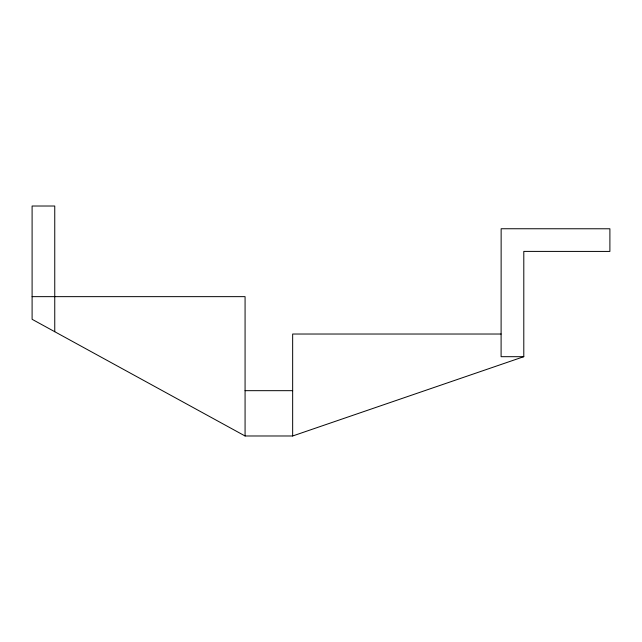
<?xml version="1.0" encoding="UTF-8"?>
<svg xmlns="http://www.w3.org/2000/svg" width="642" height="642" viewBox="0 0 642 642"><rect width="100%" height="100%" fill="white"/><g stroke="black" fill="none" stroke-linecap="round" stroke-linejoin="round"><path stroke-width="0.96" d="M523.792 356.687L501.097 356.687L501.145 228.745L609.9 228.777L609.892 251.431L523.8 251.399L523.792 356.687L292.656 435.982L245.075 435.982L32.1 319.299L32.1 206.018L54.755 206.018L54.755 331.713M32.1 296.644L245.075 296.644L245.075 435.982M501.097 334.025L292.656 334.025L292.656 435.982M245.075 390.673L292.656 390.673"/></g></svg>
